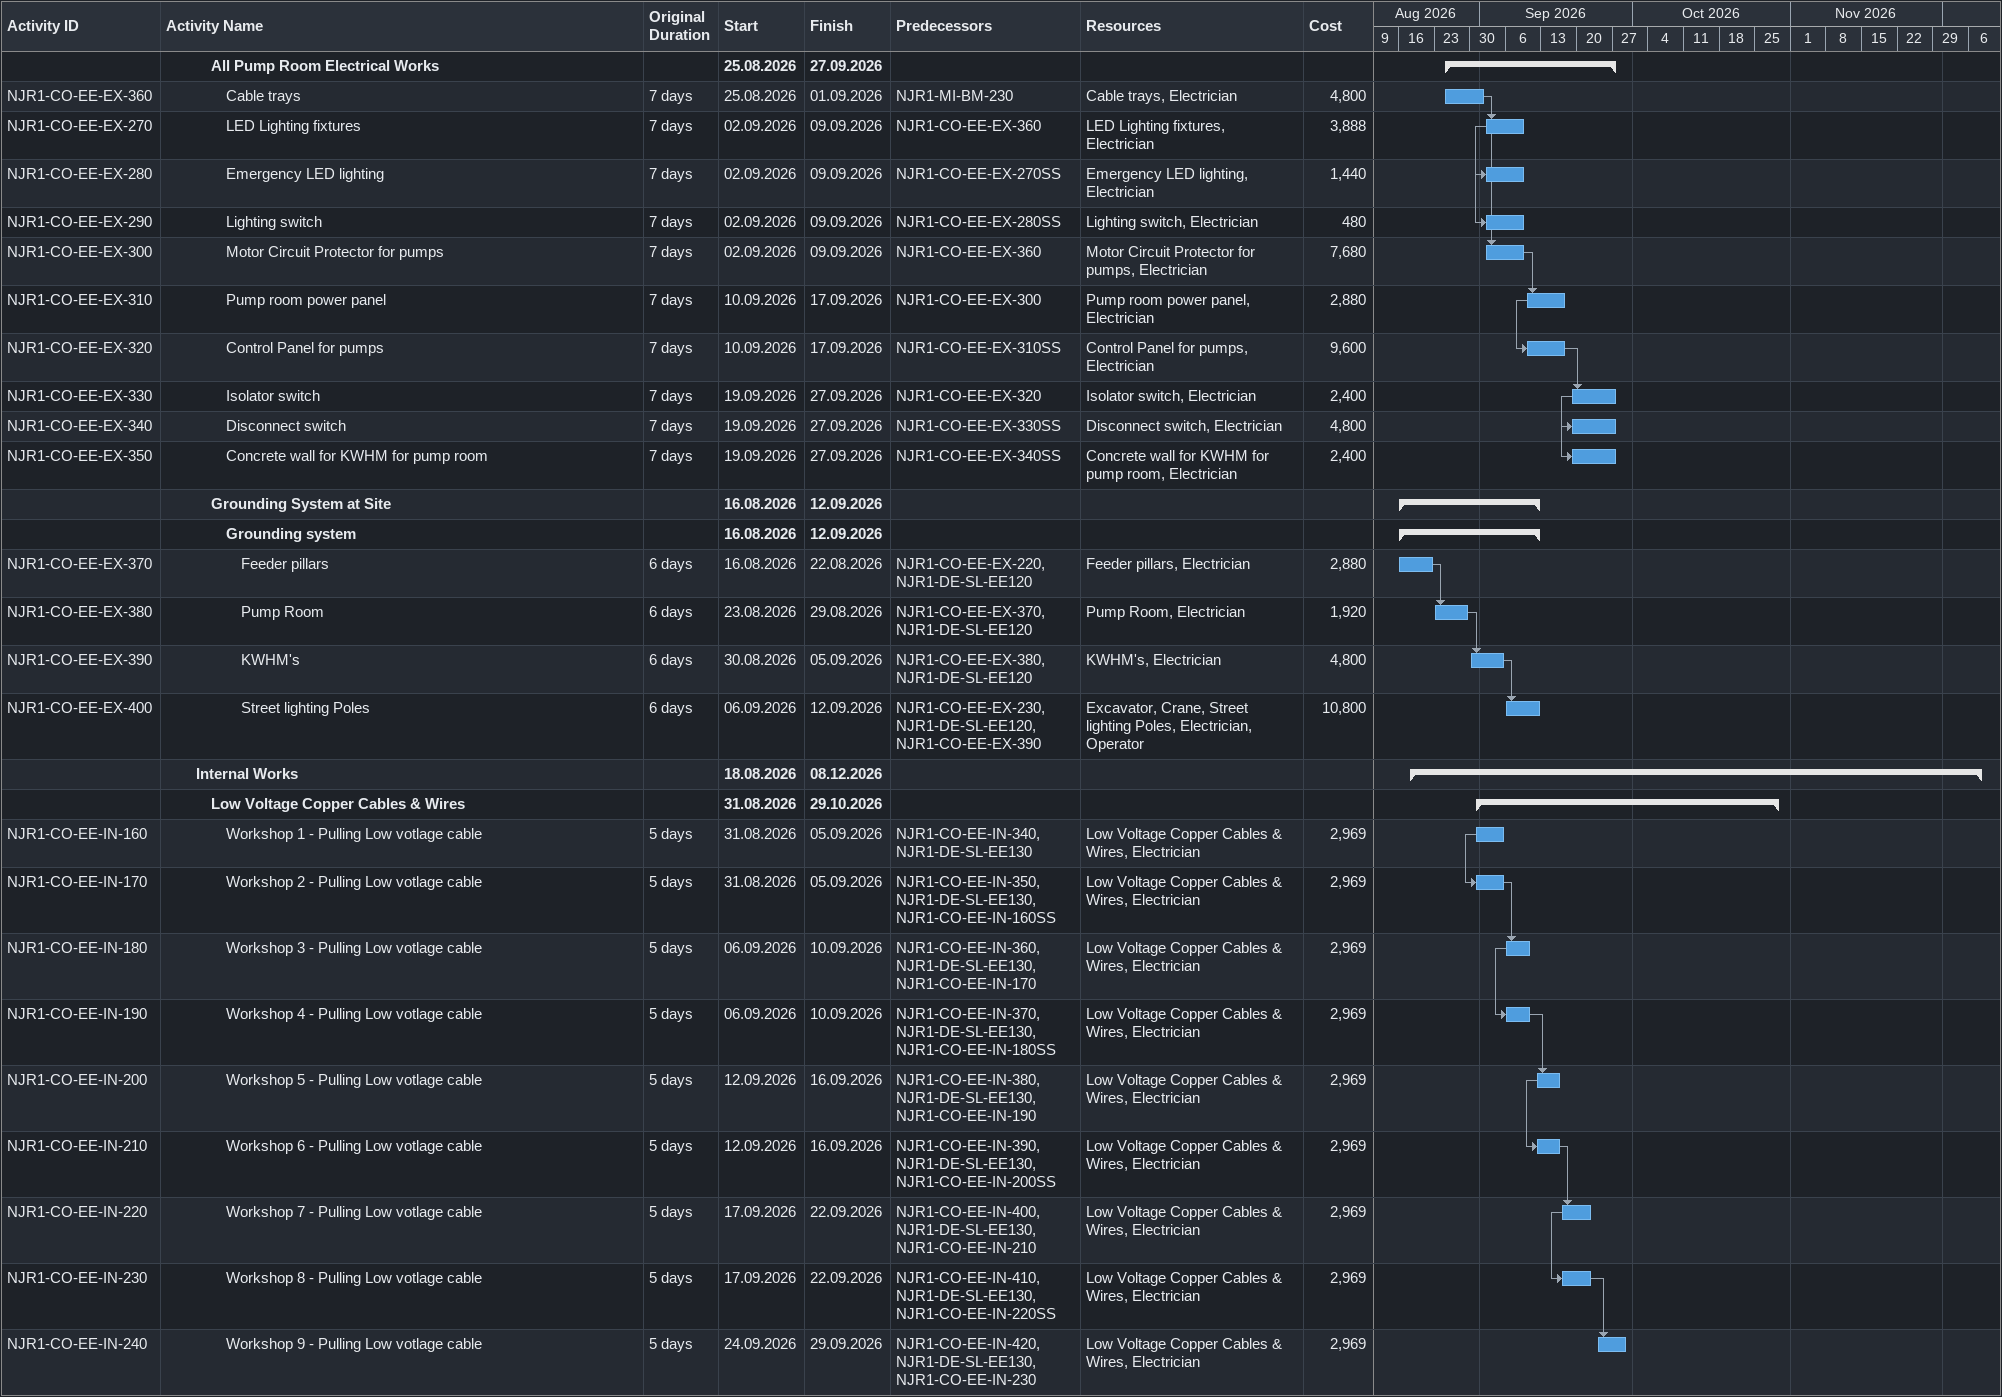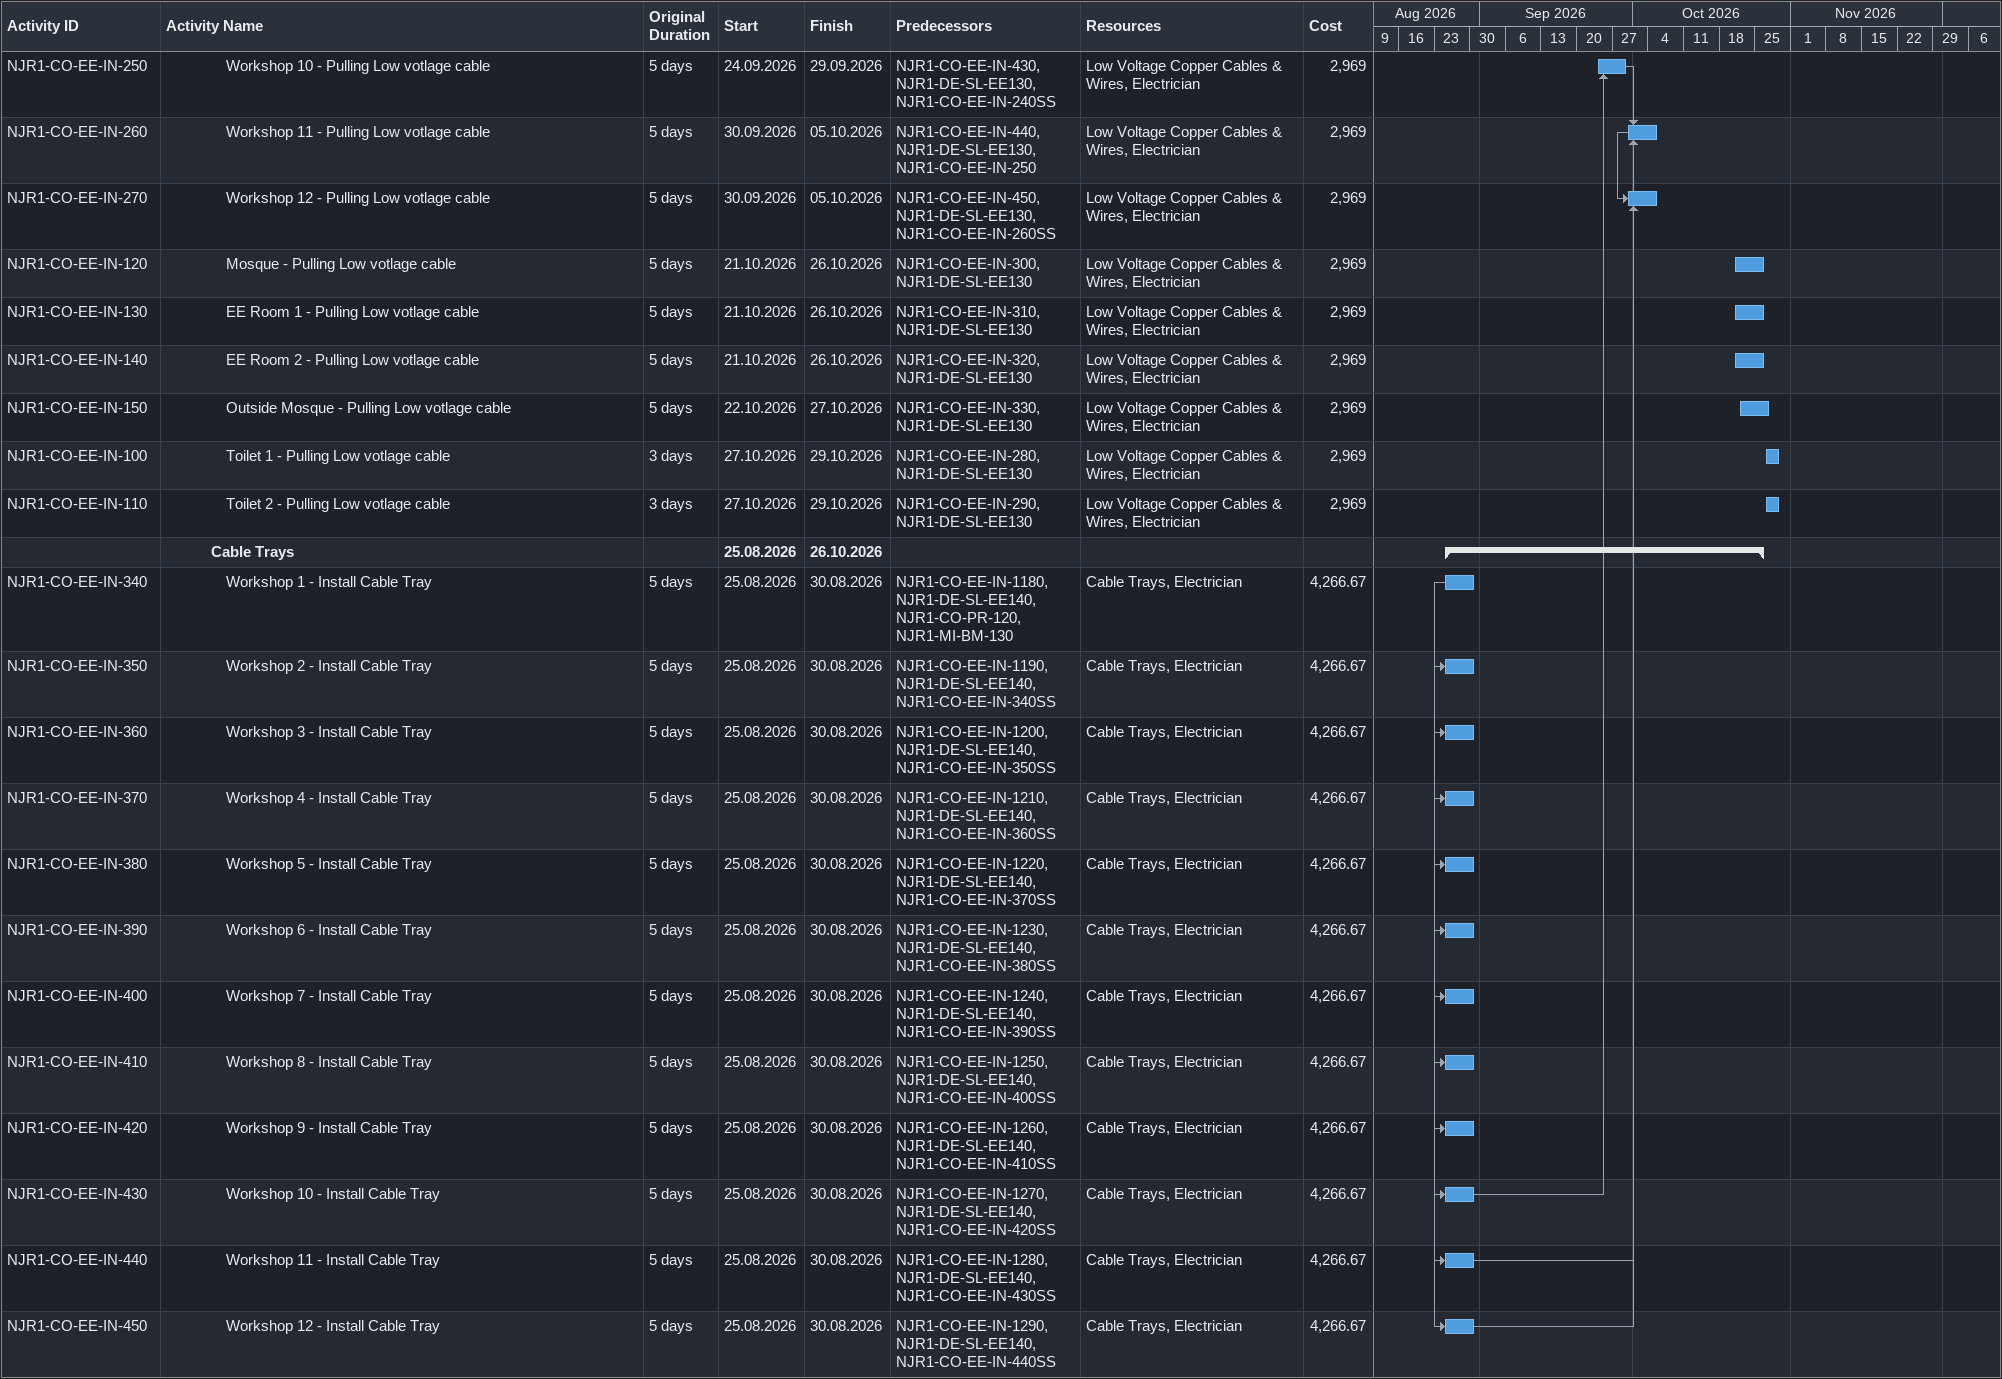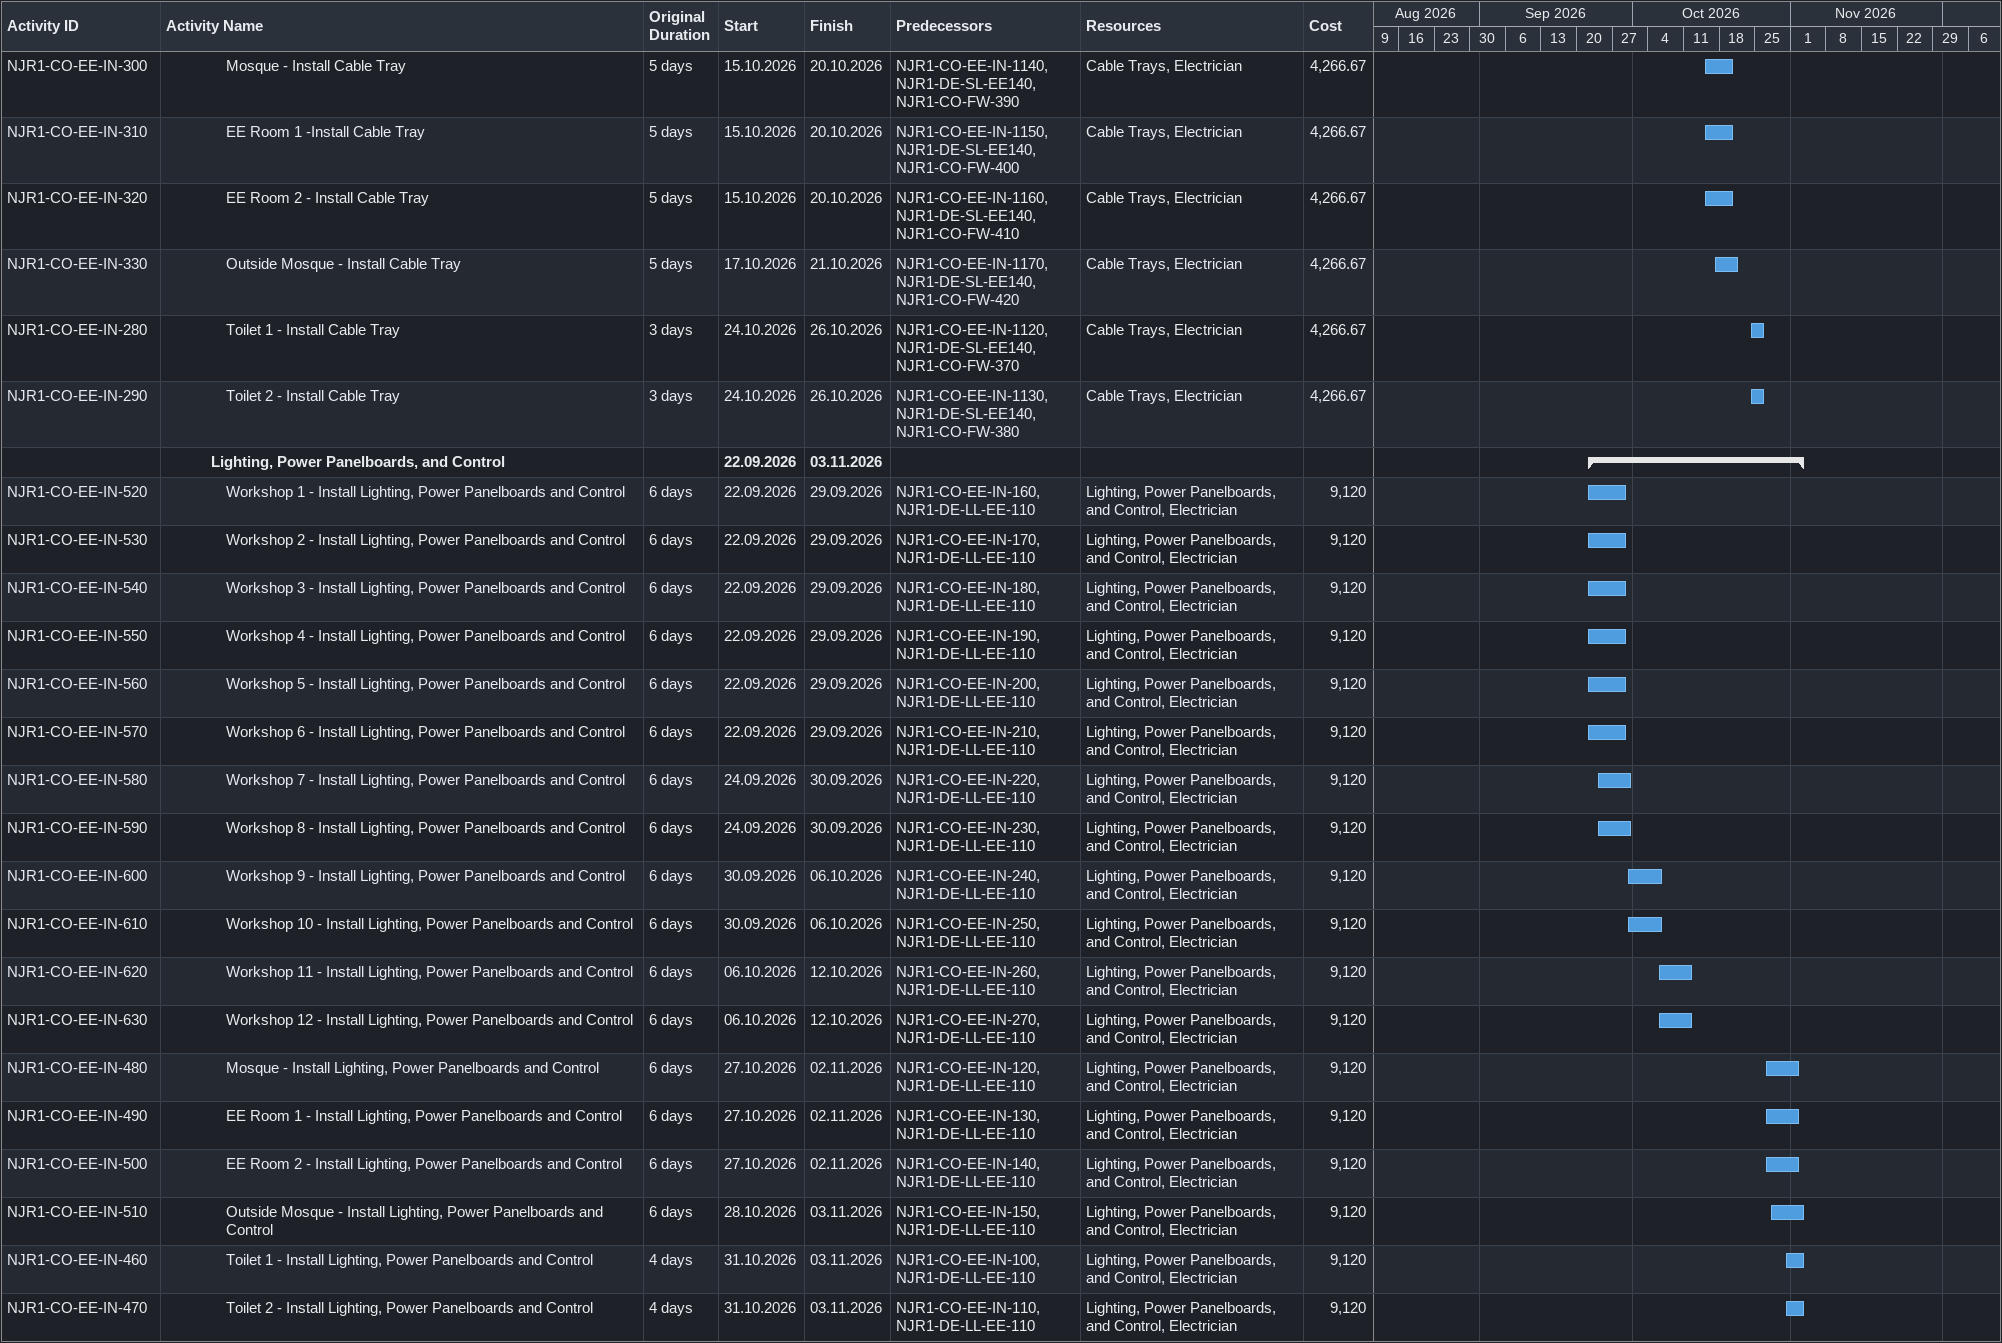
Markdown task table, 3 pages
| ID | Level | Task | Original duration | Start | Finish | Predecessors | Resources | Cost |
|---|---|---|---|---|---|---|---|---|
|  | 4 | **All Pump Room Electrical Works** |  | 2026-08-25 | 2026-09-27 |  |  |  |
| NJR1-CO-EE-EX-360 | 5 | Cable trays | 7d | 2026-08-25 | 2026-09-01 | NJR1-MI-BM-230 | Cable trays, Electrician | 4800 |
| NJR1-CO-EE-EX-270 | 5 | LED Lighting fixtures | 7d | 2026-09-02 | 2026-09-09 | NJR1-CO-EE-EX-360 | LED Lighting fixtures, Electrician | 3888 |
| NJR1-CO-EE-EX-280 | 5 | Emergency LED lighting | 7d | 2026-09-02 | 2026-09-09 | NJR1-CO-EE-EX-270SS | Emergency LED lighting, Electrician | 1440 |
| NJR1-CO-EE-EX-290 | 5 | Lighting switch | 7d | 2026-09-02 | 2026-09-09 | NJR1-CO-EE-EX-280SS | Lighting switch, Electrician | 480 |
| NJR1-CO-EE-EX-300 | 5 | Motor Circuit Protector for pumps | 7d | 2026-09-02 | 2026-09-09 | NJR1-CO-EE-EX-360 | Motor Circuit Protector for pumps, Electrician | 7680 |
| NJR1-CO-EE-EX-310 | 5 | Pump room power panel | 7d | 2026-09-10 | 2026-09-17 | NJR1-CO-EE-EX-300 | Pump room power panel, Electrician | 2880 |
| NJR1-CO-EE-EX-320 | 5 | Control Panel for pumps | 7d | 2026-09-10 | 2026-09-17 | NJR1-CO-EE-EX-310SS | Control Panel for pumps, Electrician | 9600 |
| NJR1-CO-EE-EX-330 | 5 | Isolator switch | 7d | 2026-09-19 | 2026-09-27 | NJR1-CO-EE-EX-320 | Isolator switch, Electrician | 2400 |
| NJR1-CO-EE-EX-340 | 5 | Disconnect switch | 7d | 2026-09-19 | 2026-09-27 | NJR1-CO-EE-EX-330SS | Disconnect switch, Electrician | 4800 |
| NJR1-CO-EE-EX-350 | 5 | Concrete wall for KWHM for pump room | 7d | 2026-09-19 | 2026-09-27 | NJR1-CO-EE-EX-340SS | Concrete wall for KWHM for pump room, Electrician | 2400 |
|  | 4 | **Grounding System at Site** |  | 2026-08-16 | 2026-09-12 |  |  |  |
|  | 5 | **Grounding system** |  | 2026-08-16 | 2026-09-12 |  |  |  |
| NJR1-CO-EE-EX-370 | 6 | Feeder pillars | 6d | 2026-08-16 | 2026-08-22 | NJR1-CO-EE-EX-220, NJR1-DE-SL-EE120 | Feeder pillars, Electrician | 2880 |
| NJR1-CO-EE-EX-380 | 6 | Pump Room | 6d | 2026-08-23 | 2026-08-29 | NJR1-CO-EE-EX-370, NJR1-DE-SL-EE120 | Pump Room, Electrician | 1920 |
| NJR1-CO-EE-EX-390 | 6 | KWHM's | 6d | 2026-08-30 | 2026-09-05 | NJR1-CO-EE-EX-380, NJR1-DE-SL-EE120 | KWHM's, Electrician | 4800 |
| NJR1-CO-EE-EX-400 | 6 | Street lighting Poles | 6d | 2026-09-06 | 2026-09-12 | NJR1-CO-EE-EX-230, NJR1-DE-SL-EE120, NJR1-CO-EE-EX-390 | Excavator, Crane, Street lighting Poles, Electrician, Operator | 10800 |
|  | 3 | **Internal Works** |  | 2026-08-18 | 2026-12-08 |  |  |  |
|  | 4 | **Low Voltage Copper Cables & Wires** |  | 2026-08-31 | 2026-10-29 |  |  |  |
| NJR1-CO-EE-IN-160 | 5 | Workshop 1 - Pulling Low votlage cable | 5d | 2026-08-31 | 2026-09-05 | NJR1-CO-EE-IN-340, NJR1-DE-SL-EE130 | Low Voltage Copper Cables & Wires, Electrician | 2969 |
| NJR1-CO-EE-IN-170 | 5 | Workshop 2 - Pulling Low votlage cable | 5d | 2026-08-31 | 2026-09-05 | NJR1-CO-EE-IN-350, NJR1-DE-SL-EE130, NJR1-CO-EE-IN-160SS | Low Voltage Copper Cables & Wires, Electrician | 2969 |
| NJR1-CO-EE-IN-180 | 5 | Workshop 3 - Pulling Low votlage cable | 5d | 2026-09-06 | 2026-09-10 | NJR1-CO-EE-IN-360, NJR1-DE-SL-EE130, NJR1-CO-EE-IN-170 | Low Voltage Copper Cables & Wires, Electrician | 2969 |
| NJR1-CO-EE-IN-190 | 5 | Workshop 4 - Pulling Low votlage cable | 5d | 2026-09-06 | 2026-09-10 | NJR1-CO-EE-IN-370, NJR1-DE-SL-EE130, NJR1-CO-EE-IN-180SS | Low Voltage Copper Cables & Wires, Electrician | 2969 |
| NJR1-CO-EE-IN-200 | 5 | Workshop 5 - Pulling Low votlage cable | 5d | 2026-09-12 | 2026-09-16 | NJR1-CO-EE-IN-380, NJR1-DE-SL-EE130, NJR1-CO-EE-IN-190 | Low Voltage Copper Cables & Wires, Electrician | 2969 |
| NJR1-CO-EE-IN-210 | 5 | Workshop 6 - Pulling Low votlage cable | 5d | 2026-09-12 | 2026-09-16 | NJR1-CO-EE-IN-390, NJR1-DE-SL-EE130, NJR1-CO-EE-IN-200SS | Low Voltage Copper Cables & Wires, Electrician | 2969 |
| NJR1-CO-EE-IN-220 | 5 | Workshop 7 - Pulling Low votlage cable | 5d | 2026-09-17 | 2026-09-22 | NJR1-CO-EE-IN-400, NJR1-DE-SL-EE130, NJR1-CO-EE-IN-210 | Low Voltage Copper Cables & Wires, Electrician | 2969 |
| NJR1-CO-EE-IN-230 | 5 | Workshop 8 - Pulling Low votlage cable | 5d | 2026-09-17 | 2026-09-22 | NJR1-CO-EE-IN-410, NJR1-DE-SL-EE130, NJR1-CO-EE-IN-220SS | Low Voltage Copper Cables & Wires, Electrician | 2969 |
| NJR1-CO-EE-IN-240 | 5 | Workshop 9 - Pulling Low votlage cable | 5d | 2026-09-24 | 2026-09-29 | NJR1-CO-EE-IN-420, NJR1-DE-SL-EE130, NJR1-CO-EE-IN-230 | Low Voltage Copper Cables & Wires, Electrician | 2969 |
| NJR1-CO-EE-IN-250 | 5 | Workshop 10 - Pulling Low votlage cable | 5d | 2026-09-24 | 2026-09-29 | NJR1-CO-EE-IN-430, NJR1-DE-SL-EE130, NJR1-CO-EE-IN-240SS | Low Voltage Copper Cables & Wires, Electrician | 2969 |
| NJR1-CO-EE-IN-260 | 5 | Workshop 11 - Pulling Low votlage cable | 5d | 2026-09-30 | 2026-10-05 | NJR1-CO-EE-IN-440, NJR1-DE-SL-EE130, NJR1-CO-EE-IN-250 | Low Voltage Copper Cables & Wires, Electrician | 2969 |
| NJR1-CO-EE-IN-270 | 5 | Workshop 12 - Pulling Low votlage cable | 5d | 2026-09-30 | 2026-10-05 | NJR1-CO-EE-IN-450, NJR1-DE-SL-EE130, NJR1-CO-EE-IN-260SS | Low Voltage Copper Cables & Wires, Electrician | 2969 |
| NJR1-CO-EE-IN-120 | 5 | Mosque - Pulling Low votlage cable | 5d | 2026-10-21 | 2026-10-26 | NJR1-CO-EE-IN-300, NJR1-DE-SL-EE130 | Low Voltage Copper Cables & Wires, Electrician | 2969 |
| NJR1-CO-EE-IN-130 | 5 | EE Room 1 - Pulling Low votlage cable | 5d | 2026-10-21 | 2026-10-26 | NJR1-CO-EE-IN-310, NJR1-DE-SL-EE130 | Low Voltage Copper Cables & Wires, Electrician | 2969 |
| NJR1-CO-EE-IN-140 | 5 | EE Room 2 - Pulling Low votlage cable | 5d | 2026-10-21 | 2026-10-26 | NJR1-CO-EE-IN-320, NJR1-DE-SL-EE130 | Low Voltage Copper Cables & Wires, Electrician | 2969 |
| NJR1-CO-EE-IN-150 | 5 | Outside Mosque - Pulling Low votlage cable | 5d | 2026-10-22 | 2026-10-27 | NJR1-CO-EE-IN-330, NJR1-DE-SL-EE130 | Low Voltage Copper Cables & Wires, Electrician | 2969 |
| NJR1-CO-EE-IN-100 | 5 | Toilet 1 - Pulling Low votlage cable | 3d | 2026-10-27 | 2026-10-29 | NJR1-CO-EE-IN-280, NJR1-DE-SL-EE130 | Low Voltage Copper Cables & Wires, Electrician | 2969 |
| NJR1-CO-EE-IN-110 | 5 | Toilet 2 - Pulling Low votlage cable | 3d | 2026-10-27 | 2026-10-29 | NJR1-CO-EE-IN-290, NJR1-DE-SL-EE130 | Low Voltage Copper Cables & Wires, Electrician | 2969 |
|  | 4 | **Cable Trays** |  | 2026-08-25 | 2026-10-26 |  |  |  |
| NJR1-CO-EE-IN-340 | 5 | Workshop 1 - Install Cable Tray | 5d | 2026-08-25 | 2026-08-30 | NJR1-CO-EE-IN-1180, NJR1-DE-SL-EE140, NJR1-CO-PR-120, NJR1-MI-BM-130 | Cable Trays, Electrician | 4266.67 |
| NJR1-CO-EE-IN-350 | 5 | Workshop 2 - Install Cable Tray | 5d | 2026-08-25 | 2026-08-30 | NJR1-CO-EE-IN-1190, NJR1-DE-SL-EE140, NJR1-CO-EE-IN-340SS | Cable Trays, Electrician | 4266.67 |
| NJR1-CO-EE-IN-360 | 5 | Workshop 3 - Install Cable Tray | 5d | 2026-08-25 | 2026-08-30 | NJR1-CO-EE-IN-1200, NJR1-DE-SL-EE140, NJR1-CO-EE-IN-350SS | Cable Trays, Electrician | 4266.67 |
| NJR1-CO-EE-IN-370 | 5 | Workshop 4 - Install Cable Tray | 5d | 2026-08-25 | 2026-08-30 | NJR1-CO-EE-IN-1210, NJR1-DE-SL-EE140, NJR1-CO-EE-IN-360SS | Cable Trays, Electrician | 4266.67 |
| NJR1-CO-EE-IN-380 | 5 | Workshop 5 - Install Cable Tray | 5d | 2026-08-25 | 2026-08-30 | NJR1-CO-EE-IN-1220, NJR1-DE-SL-EE140, NJR1-CO-EE-IN-370SS | Cable Trays, Electrician | 4266.67 |
| NJR1-CO-EE-IN-390 | 5 | Workshop 6 - Install Cable Tray | 5d | 2026-08-25 | 2026-08-30 | NJR1-CO-EE-IN-1230, NJR1-DE-SL-EE140, NJR1-CO-EE-IN-380SS | Cable Trays, Electrician | 4266.67 |
| NJR1-CO-EE-IN-400 | 5 | Workshop 7 - Install Cable Tray | 5d | 2026-08-25 | 2026-08-30 | NJR1-CO-EE-IN-1240, NJR1-DE-SL-EE140, NJR1-CO-EE-IN-390SS | Cable Trays, Electrician | 4266.67 |
| NJR1-CO-EE-IN-410 | 5 | Workshop 8 - Install Cable Tray | 5d | 2026-08-25 | 2026-08-30 | NJR1-CO-EE-IN-1250, NJR1-DE-SL-EE140, NJR1-CO-EE-IN-400SS | Cable Trays, Electrician | 4266.67 |
| NJR1-CO-EE-IN-420 | 5 | Workshop 9 - Install Cable Tray | 5d | 2026-08-25 | 2026-08-30 | NJR1-CO-EE-IN-1260, NJR1-DE-SL-EE140, NJR1-CO-EE-IN-410SS | Cable Trays, Electrician | 4266.67 |
| NJR1-CO-EE-IN-430 | 5 | Workshop 10 - Install Cable Tray | 5d | 2026-08-25 | 2026-08-30 | NJR1-CO-EE-IN-1270, NJR1-DE-SL-EE140, NJR1-CO-EE-IN-420SS | Cable Trays, Electrician | 4266.67 |
| NJR1-CO-EE-IN-440 | 5 | Workshop 11 - Install Cable Tray | 5d | 2026-08-25 | 2026-08-30 | NJR1-CO-EE-IN-1280, NJR1-DE-SL-EE140, NJR1-CO-EE-IN-430SS | Cable Trays, Electrician | 4266.67 |
| NJR1-CO-EE-IN-450 | 5 | Workshop 12 - Install Cable Tray | 5d | 2026-08-25 | 2026-08-30 | NJR1-CO-EE-IN-1290, NJR1-DE-SL-EE140, NJR1-CO-EE-IN-440SS | Cable Trays, Electrician | 4266.67 |
| NJR1-CO-EE-IN-300 | 5 | Mosque - Install Cable Tray | 5d | 2026-10-15 | 2026-10-20 | NJR1-CO-EE-IN-1140, NJR1-DE-SL-EE140, NJR1-CO-FW-390 | Cable Trays, Electrician | 4266.67 |
| NJR1-CO-EE-IN-310 | 5 | EE Room 1 -Install Cable Tray | 5d | 2026-10-15 | 2026-10-20 | NJR1-CO-EE-IN-1150, NJR1-DE-SL-EE140, NJR1-CO-FW-400 | Cable Trays, Electrician | 4266.67 |
| NJR1-CO-EE-IN-320 | 5 | EE Room 2 - Install Cable Tray | 5d | 2026-10-15 | 2026-10-20 | NJR1-CO-EE-IN-1160, NJR1-DE-SL-EE140, NJR1-CO-FW-410 | Cable Trays, Electrician | 4266.67 |
| NJR1-CO-EE-IN-330 | 5 | Outside Mosque - Install Cable Tray | 5d | 2026-10-17 | 2026-10-21 | NJR1-CO-EE-IN-1170, NJR1-DE-SL-EE140, NJR1-CO-FW-420 | Cable Trays, Electrician | 4266.67 |
| NJR1-CO-EE-IN-280 | 5 | Toilet 1 - Install Cable Tray | 3d | 2026-10-24 | 2026-10-26 | NJR1-CO-EE-IN-1120, NJR1-DE-SL-EE140, NJR1-CO-FW-370 | Cable Trays, Electrician | 4266.67 |
| NJR1-CO-EE-IN-290 | 5 | Toilet 2 - Install Cable Tray | 3d | 2026-10-24 | 2026-10-26 | NJR1-CO-EE-IN-1130, NJR1-DE-SL-EE140, NJR1-CO-FW-380 | Cable Trays, Electrician | 4266.67 |
|  | 4 | **Lighting, Power Panelboards, and Control** |  | 2026-09-22 | 2026-11-03 |  |  |  |
| NJR1-CO-EE-IN-520 | 5 | Workshop 1 - Install Lighting, Power Panelboards and Control | 6d | 2026-09-22 | 2026-09-29 | NJR1-CO-EE-IN-160, NJR1-DE-LL-EE-110 | Lighting, Power Panelboards, and Control, Electrician | 9120 |
| NJR1-CO-EE-IN-530 | 5 | Workshop 2 - Install Lighting, Power Panelboards and Control | 6d | 2026-09-22 | 2026-09-29 | NJR1-CO-EE-IN-170, NJR1-DE-LL-EE-110 | Lighting, Power Panelboards, and Control, Electrician | 9120 |
| NJR1-CO-EE-IN-540 | 5 | Workshop 3 - Install Lighting, Power Panelboards and Control | 6d | 2026-09-22 | 2026-09-29 | NJR1-CO-EE-IN-180, NJR1-DE-LL-EE-110 | Lighting, Power Panelboards, and Control, Electrician | 9120 |
| NJR1-CO-EE-IN-550 | 5 | Workshop 4 - Install Lighting, Power Panelboards and Control | 6d | 2026-09-22 | 2026-09-29 | NJR1-CO-EE-IN-190, NJR1-DE-LL-EE-110 | Lighting, Power Panelboards, and Control, Electrician | 9120 |
| NJR1-CO-EE-IN-560 | 5 | Workshop 5 - Install Lighting, Power Panelboards and Control | 6d | 2026-09-22 | 2026-09-29 | NJR1-CO-EE-IN-200, NJR1-DE-LL-EE-110 | Lighting, Power Panelboards, and Control, Electrician | 9120 |
| NJR1-CO-EE-IN-570 | 5 | Workshop 6 - Install Lighting, Power Panelboards and Control | 6d | 2026-09-22 | 2026-09-29 | NJR1-CO-EE-IN-210, NJR1-DE-LL-EE-110 | Lighting, Power Panelboards, and Control, Electrician | 9120 |
| NJR1-CO-EE-IN-580 | 5 | Workshop 7 - Install Lighting, Power Panelboards and Control | 6d | 2026-09-24 | 2026-09-30 | NJR1-CO-EE-IN-220, NJR1-DE-LL-EE-110 | Lighting, Power Panelboards, and Control, Electrician | 9120 |
| NJR1-CO-EE-IN-590 | 5 | Workshop 8 - Install Lighting, Power Panelboards and Control | 6d | 2026-09-24 | 2026-09-30 | NJR1-CO-EE-IN-230, NJR1-DE-LL-EE-110 | Lighting, Power Panelboards, and Control, Electrician | 9120 |
| NJR1-CO-EE-IN-600 | 5 | Workshop 9 - Install Lighting, Power Panelboards and Control | 6d | 2026-09-30 | 2026-10-06 | NJR1-CO-EE-IN-240, NJR1-DE-LL-EE-110 | Lighting, Power Panelboards, and Control, Electrician | 9120 |
| NJR1-CO-EE-IN-610 | 5 | Workshop 10 - Install Lighting, Power Panelboards and Control | 6d | 2026-09-30 | 2026-10-06 | NJR1-CO-EE-IN-250, NJR1-DE-LL-EE-110 | Lighting, Power Panelboards, and Control, Electrician | 9120 |
| NJR1-CO-EE-IN-620 | 5 | Workshop 11 - Install Lighting, Power Panelboards and Control | 6d | 2026-10-06 | 2026-10-12 | NJR1-CO-EE-IN-260, NJR1-DE-LL-EE-110 | Lighting, Power Panelboards, and Control, Electrician | 9120 |
| NJR1-CO-EE-IN-630 | 5 | Workshop 12 - Install Lighting, Power Panelboards and Control | 6d | 2026-10-06 | 2026-10-12 | NJR1-CO-EE-IN-270, NJR1-DE-LL-EE-110 | Lighting, Power Panelboards, and Control, Electrician | 9120 |
| NJR1-CO-EE-IN-480 | 5 | Mosque - Install Lighting, Power Panelboards and Control | 6d | 2026-10-27 | 2026-11-02 | NJR1-CO-EE-IN-120, NJR1-DE-LL-EE-110 | Lighting, Power Panelboards, and Control, Electrician | 9120 |
| NJR1-CO-EE-IN-490 | 5 | EE Room 1 - Install Lighting, Power Panelboards and Control | 6d | 2026-10-27 | 2026-11-02 | NJR1-CO-EE-IN-130, NJR1-DE-LL-EE-110 | Lighting, Power Panelboards, and Control, Electrician | 9120 |
| NJR1-CO-EE-IN-500 | 5 | EE Room 2 - Install Lighting, Power Panelboards and Control | 6d | 2026-10-27 | 2026-11-02 | NJR1-CO-EE-IN-140, NJR1-DE-LL-EE-110 | Lighting, Power Panelboards, and Control, Electrician | 9120 |
| NJR1-CO-EE-IN-510 | 5 | Outside Mosque - Install Lighting, Power Panelboards and Control | 6d | 2026-10-28 | 2026-11-03 | NJR1-CO-EE-IN-150, NJR1-DE-LL-EE-110 | Lighting, Power Panelboards, and Control, Electrician | 9120 |
| NJR1-CO-EE-IN-460 | 5 | Toilet 1 - Install Lighting, Power Panelboards and Control | 4d | 2026-10-31 | 2026-11-03 | NJR1-CO-EE-IN-100, NJR1-DE-LL-EE-110 | Lighting, Power Panelboards, and Control, Electrician | 9120 |
| NJR1-CO-EE-IN-470 | 5 | Toilet 2 - Install Lighting, Power Panelboards and Control | 4d | 2026-10-31 | 2026-11-03 | NJR1-CO-EE-IN-110, NJR1-DE-LL-EE-110 | Lighting, Power Panelboards, and Control, Electrician | 9120 |
